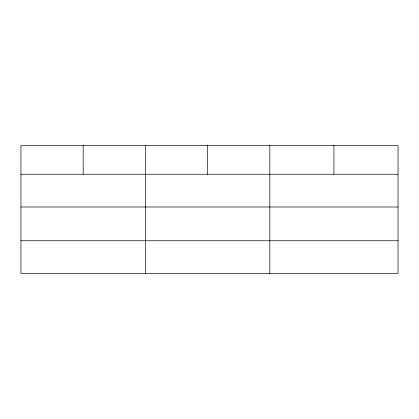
<?xml version="1.0" encoding="UTF-8"?>
<svg xmlns="http://www.w3.org/2000/svg" width="419" height="419" viewBox="0 0 419 419"><rect width="100%" height="100%" fill="white"/><g stroke="black" fill="none" stroke-linecap="round" stroke-linejoin="round"><path stroke-width="0.63" d="M398.05 207.007L398.05 145.508L20.95 145.508L20.95 273.492L398.05 273.492L398.05 207.007L20.95 207.007M20.95 174.262L398.05 174.262M20.95 240.747L398.05 240.747M333.943 145.508L333.943 174.262M269.836 145.508L269.836 273.492M207.615 145.508L207.615 174.262M145.393 145.508L145.393 273.492M83.172 145.508L83.172 174.262"/></g></svg>
